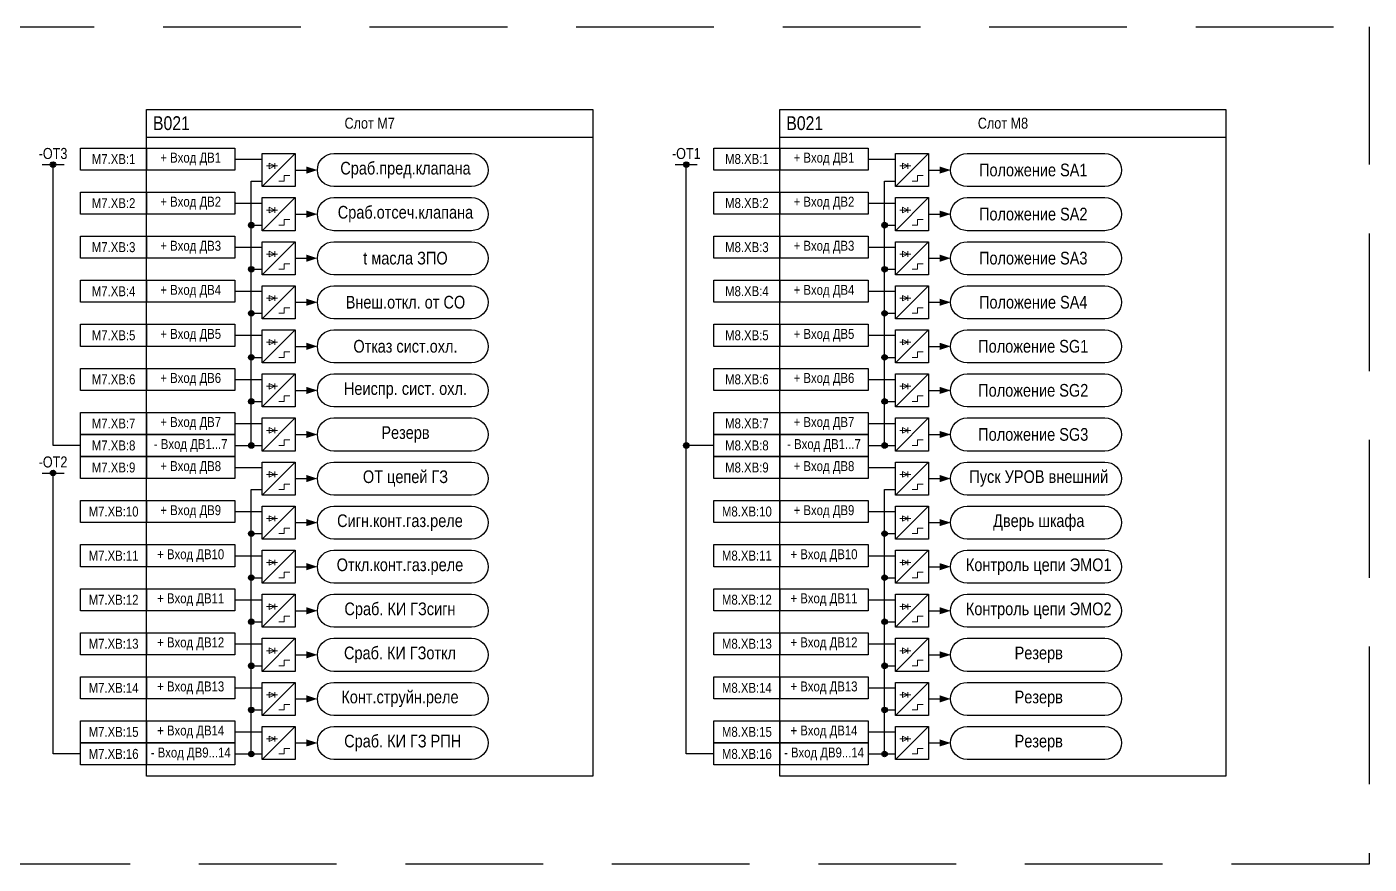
# Model space of a CAD drawing. Header units: millimetres. Extents: x 1657 to 5785, y -558 to 1129.
# Drawn here: x 4060.2 to 4304, y 181 to 333 of the extents above; entities that cross this region are included whole.
import ezdxf

# ---------------------------------------------------------------- set-up
doc = ezdxf.new("R2010")
doc.units = ezdxf.units.MM
doc.linetypes.add('штриховая2', pattern=[0.375, 0.25, -0.125])
doc.layers.add('_ОРЗ_0.3', color=7, linetype='Continuous', lineweight=30)
doc.layers.add('TEXT', color=7, linetype='Continuous', lineweight=25)
doc.layers.add('Основная', color=7, linetype='Continuous')
doc.styles.add('1.8_Gost_RD', font='ARIALN.TTF', dxfattribs={"height": 1.8})
doc.styles.add('2.5_Gost_RD', font='ARIALN.TTF', dxfattribs={"height": 2.5})

# ---------------------------------------------------------------- blocks, each defined once
blk = doc.blocks.new('Точка')
at = {"ltscale": 100}
h = blk.add_hatch(color=256, dxfattribs=at)
h.dxf.hatch_style = 1
edge = h.paths.add_edge_path()
edge.add_arc((0, 0), 0.5, 0, 360)
blk.add_circle((0, 0), 0.5, dxfattribs=at)
blk = doc.blocks.new('*U114')
at = {"ltscale": 0.25}
blk.add_line((0, 0), (3, 0), dxfattribs=at)
blk.add_lwpolyline([(2, 0, 1.3, 0, 0), (4, 0, 0, 0, 0)], format="xyseb", dxfattribs=at)

msp = doc.modelspace()

# ---------------------------------------------------------------- linework, layer by layer
at = {"ltscale": 100}
for p, q in [((4063, 308), (4067, 308)), ((4065, 257), (4065, 308)), ((4178, 308), (4182, 308)), ((4180, 257), (4180, 308)), ((4070, 257), (4065, 257)), ((4185, 257), (4180, 257)), ((4180, 201), (4180, 257)), ((4063, 252), (4067, 252)), ((4065, 201), (4065, 252)), ((4070, 201), (4065, 201)), ((4185, 201), (4180, 201))]:
    msp.add_line(p, q, dxfattribs=at)
at = {"lineweight": 13, "ltscale": 0.25}
for p, q in [((4105.25, 308.25), (4105.25, 307.25)), ((4220.25, 308.25), (4220.25, 307.25)), ((4105.25, 300.25), (4105.25, 299.25)), ((4220.25, 300.25), (4220.25, 299.25)), ((4105.25, 292.25), (4105.25, 291.25)), ((4220.25, 292.25), (4220.25, 291.25)), ((4105.25, 284.25), (4105.25, 283.25)), ((4220.25, 284.25), (4220.25, 283.25)), ((4105.25, 276.25), (4105.25, 275.25)), ((4220.25, 276.25), (4220.25, 275.25)), ((4105.25, 268.25), (4105.25, 267.25)), ((4220.25, 268.25), (4220.25, 267.25)), ((4105.25, 260.25), (4105.25, 259.25)), ((4220.25, 260.25), (4220.25, 259.25)), ((4105.25, 252.25), (4105.25, 251.25)), ((4220.25, 252.25), (4220.25, 251.25)), ((4105.25, 244.25), (4105.25, 243.25)), ((4220.25, 244.25), (4220.25, 243.25)), ((4105.25, 236.25), (4105.25, 235.25)), ((4220.25, 236.25), (4220.25, 235.25)), ((4105.25, 228.25), (4105.25, 227.25)), ((4220.25, 228.25), (4220.25, 227.25)), ((4105.25, 220.25), (4105.25, 219.25)), ((4220.25, 220.25), (4220.25, 219.25)), ((4105.25, 212.25), (4105.25, 211.25)), ((4220.25, 212.25), (4220.25, 211.25)), ((4105.25, 204.25), (4105.25, 203.25)), ((4220.25, 204.25), (4220.25, 203.25))]:
    msp.add_line(p, q, dxfattribs=at)
at = {"linetype": 'штриховая2', "ltscale": 100}
msp.add_lwpolyline([(3935, 333), (4304, 333), (4304, 181), (3935, 181)], close=True, dxfattribs=at)
at = {"ltscale": 100}
for points in [[(4082, 313), (4163, 313)], [(4197, 313), (4278, 313)], [(4101, 257), (4101, 305)], [(4216, 257), (4216, 305)], [(4101, 201), (4101, 249)], [(4216, 201), (4216, 249)]]:
    msp.add_lwpolyline(points, dxfattribs=at)
for points in [[(4070, 311), (4082, 311), (4082, 307), (4070, 307)], [(4082, 311), (4098, 311), (4098, 307), (4082, 307)], [(4185, 311), (4197, 311), (4197, 307), (4185, 307)], [(4197, 311), (4213, 311), (4213, 307), (4197, 307)], [(4070, 303), (4082, 303), (4082, 299), (4070, 299)], [(4082, 303), (4098, 303), (4098, 299), (4082, 299)], [(4185, 303), (4197, 303), (4197, 299), (4185, 299)], [(4197, 303), (4213, 303), (4213, 299), (4197, 299)], [(4070, 295), (4082, 295), (4082, 291), (4070, 291)], [(4082, 295), (4098, 295), (4098, 291), (4082, 291)], [(4185, 295), (4197, 295), (4197, 291), (4185, 291)], [(4197, 295), (4213, 295), (4213, 291), (4197, 291)], [(4070, 287), (4082, 287), (4082, 283), (4070, 283)], [(4082, 287), (4098, 287), (4098, 283), (4082, 283)], [(4185, 287), (4197, 287), (4197, 283), (4185, 283)], [(4197, 287), (4213, 287), (4213, 283), (4197, 283)], [(4070, 279), (4082, 279), (4082, 275), (4070, 275)], [(4082, 279), (4098, 279), (4098, 275), (4082, 275)], [(4185, 279), (4197, 279), (4197, 275), (4185, 275)], [(4197, 279), (4213, 279), (4213, 275), (4197, 275)], [(4070, 271), (4082, 271), (4082, 267), (4070, 267)], [(4082, 271), (4098, 271), (4098, 267), (4082, 267)], [(4185, 271), (4197, 271), (4197, 267), (4185, 267)], [(4197, 271), (4213, 271), (4213, 267), (4197, 267)], [(4070, 263), (4082, 263), (4082, 259), (4070, 259)], [(4082, 263), (4098, 263), (4098, 259), (4082, 259)], [(4185, 263), (4197, 263), (4197, 259), (4185, 259)], [(4197, 263), (4213, 263), (4213, 259), (4197, 259)], [(4070, 259), (4082, 259), (4082, 255), (4070, 255)], [(4082, 259), (4098, 259), (4098, 255), (4082, 255)], [(4185, 259), (4197, 259), (4197, 255), (4185, 255)], [(4197, 259), (4213, 259), (4213, 255), (4197, 255)], [(4070, 255), (4082, 255), (4082, 251), (4070, 251)], [(4082, 255), (4098, 255), (4098, 251), (4082, 251)], [(4185, 255), (4197, 255), (4197, 251), (4185, 251)], [(4197, 255), (4213, 255), (4213, 251), (4197, 251)], [(4070, 247), (4082, 247), (4082, 243), (4070, 243)], [(4082, 247), (4098, 247), (4098, 243), (4082, 243)], [(4185, 247), (4197, 247), (4197, 243), (4185, 243)], [(4197, 247), (4213, 247), (4213, 243), (4197, 243)], [(4070, 239), (4082, 239), (4082, 235), (4070, 235)], [(4082, 239), (4098, 239), (4098, 235), (4082, 235)], [(4185, 239), (4197, 239), (4197, 235), (4185, 235)], [(4197, 239), (4213, 239), (4213, 235), (4197, 235)], [(4070, 231), (4082, 231), (4082, 227), (4070, 227)], [(4082, 231), (4098, 231), (4098, 227), (4082, 227)], [(4185, 231), (4197, 231), (4197, 227), (4185, 227)], [(4197, 231), (4213, 231), (4213, 227), (4197, 227)], [(4070, 223), (4082, 223), (4082, 219), (4070, 219)], [(4082, 223), (4098, 223), (4098, 219), (4082, 219)], [(4185, 223), (4197, 223), (4197, 219), (4185, 219)], [(4197, 223), (4213, 223), (4213, 219), (4197, 219)], [(4070, 215), (4082, 215), (4082, 211), (4070, 211)], [(4082, 215), (4098, 215), (4098, 211), (4082, 211)], [(4185, 215), (4197, 215), (4197, 211), (4185, 211)], [(4197, 215), (4213, 215), (4213, 211), (4197, 211)], [(4070, 207), (4082, 207), (4082, 203), (4070, 203)], [(4082, 207), (4098, 207), (4098, 203), (4082, 203)], [(4185, 207), (4197, 207), (4197, 203), (4185, 203)], [(4197, 207), (4213, 207), (4213, 203), (4197, 203)], [(4070, 203), (4082, 203), (4082, 199), (4070, 199)], [(4082, 203), (4098, 203), (4098, 199), (4082, 199)], [(4185, 203), (4197, 203), (4197, 199), (4185, 199)], [(4197, 203), (4213, 203), (4213, 199), (4197, 199)]]:
    msp.add_lwpolyline(points, close=True, dxfattribs=at)
for points in [[(4103, 310), (4109, 310), (4109, 304), (4103, 304)], [(4218, 310), (4224, 310), (4224, 304), (4218, 304)], [(4103, 302), (4109, 302), (4109, 296), (4103, 296)], [(4218, 302), (4224, 302), (4224, 296), (4218, 296)], [(4103, 294), (4109, 294), (4109, 288), (4103, 288)], [(4218, 294), (4224, 294), (4224, 288), (4218, 288)], [(4103, 286), (4109, 286), (4109, 280), (4103, 280)], [(4218, 286), (4224, 286), (4224, 280), (4218, 280)], [(4103, 278), (4109, 278), (4109, 272), (4103, 272)], [(4218, 278), (4224, 278), (4224, 272), (4218, 272)], [(4103, 270), (4109, 270), (4109, 264), (4103, 264)], [(4218, 270), (4224, 270), (4224, 264), (4218, 264)], [(4103, 262), (4109, 262), (4109, 256), (4103, 256)], [(4218, 262), (4224, 262), (4224, 256), (4218, 256)], [(4103, 254), (4109, 254), (4109, 248), (4103, 248)], [(4218, 254), (4224, 254), (4224, 248), (4218, 248)], [(4103, 246), (4109, 246), (4109, 240), (4103, 240)], [(4218, 246), (4224, 246), (4224, 240), (4218, 240)], [(4103, 238), (4109, 238), (4109, 232), (4103, 232)], [(4218, 238), (4224, 238), (4224, 232), (4218, 232)], [(4103, 230), (4109, 230), (4109, 224), (4103, 224)], [(4218, 230), (4224, 230), (4224, 224), (4218, 224)], [(4103, 222), (4109, 222), (4109, 216), (4103, 216)], [(4218, 222), (4224, 222), (4224, 216), (4218, 216)], [(4103, 214), (4109, 214), (4109, 208), (4103, 208)], [(4218, 214), (4224, 214), (4224, 208), (4218, 208)], [(4103, 206), (4109, 206), (4109, 200), (4103, 200)], [(4218, 206), (4224, 206), (4224, 200), (4218, 200)]]:
    msp.add_lwpolyline(points, close=True)
at = {"lineweight": 13, "flags": 128}
for points in [[(4104.5, 308.5, 0, 0, 0), (4104.5, 309, 0.25, 0, 0), (4104.5, 309.5, 0, 0, 0)], [(4105, 308.5, 0, 0, 0), (4105, 309, 0.25, 0, 0), (4105, 309.5, 0, 0, 0)], [(4219.5, 308.5, 0, 0, 0), (4219.5, 309, 0.25, 0, 0), (4219.5, 309.5, 0, 0, 0)], [(4220, 308.5, 0, 0, 0), (4220, 309, 0.25, 0, 0), (4220, 309.5, 0, 0, 0)], [(4104.5, 300.5, 0, 0, 0), (4104.5, 301, 0.25, 0, 0), (4104.5, 301.5, 0, 0, 0)], [(4105, 300.5, 0, 0, 0), (4105, 301, 0.25, 0, 0), (4105, 301.5, 0, 0, 0)], [(4219.5, 300.5, 0, 0, 0), (4219.5, 301, 0.25, 0, 0), (4219.5, 301.5, 0, 0, 0)], [(4220, 300.5, 0, 0, 0), (4220, 301, 0.25, 0, 0), (4220, 301.5, 0, 0, 0)], [(4104.5, 292.5, 0, 0, 0), (4104.5, 293, 0.25, 0, 0), (4104.5, 293.5, 0, 0, 0)], [(4105, 292.5, 0, 0, 0), (4105, 293, 0.25, 0, 0), (4105, 293.5, 0, 0, 0)], [(4219.5, 292.5, 0, 0, 0), (4219.5, 293, 0.25, 0, 0), (4219.5, 293.5, 0, 0, 0)], [(4220, 292.5, 0, 0, 0), (4220, 293, 0.25, 0, 0), (4220, 293.5, 0, 0, 0)], [(4104.5, 284.5, 0, 0, 0), (4104.5, 285, 0.25, 0, 0), (4104.5, 285.5, 0, 0, 0)], [(4105, 284.5, 0, 0, 0), (4105, 285, 0.25, 0, 0), (4105, 285.5, 0, 0, 0)], [(4219.5, 284.5, 0, 0, 0), (4219.5, 285, 0.25, 0, 0), (4219.5, 285.5, 0, 0, 0)], [(4220, 284.5, 0, 0, 0), (4220, 285, 0.25, 0, 0), (4220, 285.5, 0, 0, 0)], [(4104.5, 276.5, 0, 0, 0), (4104.5, 277, 0.25, 0, 0), (4104.5, 277.5, 0, 0, 0)], [(4105, 276.5, 0, 0, 0), (4105, 277, 0.25, 0, 0), (4105, 277.5, 0, 0, 0)], [(4219.5, 276.5, 0, 0, 0), (4219.5, 277, 0.25, 0, 0), (4219.5, 277.5, 0, 0, 0)], [(4220, 276.5, 0, 0, 0), (4220, 277, 0.25, 0, 0), (4220, 277.5, 0, 0, 0)], [(4104.5, 268.5, 0, 0, 0), (4104.5, 269, 0.25, 0, 0), (4104.5, 269.5, 0, 0, 0)], [(4105, 268.5, 0, 0, 0), (4105, 269, 0.25, 0, 0), (4105, 269.5, 0, 0, 0)], [(4219.5, 268.5, 0, 0, 0), (4219.5, 269, 0.25, 0, 0), (4219.5, 269.5, 0, 0, 0)], [(4220, 268.5, 0, 0, 0), (4220, 269, 0.25, 0, 0), (4220, 269.5, 0, 0, 0)], [(4104.5, 260.5, 0, 0, 0), (4104.5, 261, 0.25, 0, 0), (4104.5, 261.5, 0, 0, 0)], [(4105, 260.5, 0, 0, 0), (4105, 261, 0.25, 0, 0), (4105, 261.5, 0, 0, 0)], [(4219.5, 260.5, 0, 0, 0), (4219.5, 261, 0.25, 0, 0), (4219.5, 261.5, 0, 0, 0)], [(4220, 260.5, 0, 0, 0), (4220, 261, 0.25, 0, 0), (4220, 261.5, 0, 0, 0)], [(4104.5, 252.5, 0, 0, 0), (4104.5, 253, 0.25, 0, 0), (4104.5, 253.5, 0, 0, 0)], [(4105, 252.5, 0, 0, 0), (4105, 253, 0.25, 0, 0), (4105, 253.5, 0, 0, 0)], [(4219.5, 252.5, 0, 0, 0), (4219.5, 253, 0.25, 0, 0), (4219.5, 253.5, 0, 0, 0)], [(4220, 252.5, 0, 0, 0), (4220, 253, 0.25, 0, 0), (4220, 253.5, 0, 0, 0)], [(4104.5, 244.5, 0, 0, 0), (4104.5, 245, 0.25, 0, 0), (4104.5, 245.5, 0, 0, 0)], [(4105, 244.5, 0, 0, 0), (4105, 245, 0.25, 0, 0), (4105, 245.5, 0, 0, 0)], [(4219.5, 244.5, 0, 0, 0), (4219.5, 245, 0.25, 0, 0), (4219.5, 245.5, 0, 0, 0)], [(4220, 244.5, 0, 0, 0), (4220, 245, 0.25, 0, 0), (4220, 245.5, 0, 0, 0)], [(4104.5, 236.5, 0, 0, 0), (4104.5, 237, 0.25, 0, 0), (4104.5, 237.5, 0, 0, 0)], [(4105, 236.5, 0, 0, 0), (4105, 237, 0.25, 0, 0), (4105, 237.5, 0, 0, 0)], [(4219.5, 236.5, 0, 0, 0), (4219.5, 237, 0.25, 0, 0), (4219.5, 237.5, 0, 0, 0)], [(4220, 236.5, 0, 0, 0), (4220, 237, 0.25, 0, 0), (4220, 237.5, 0, 0, 0)], [(4104.5, 228.5, 0, 0, 0), (4104.5, 229, 0.25, 0, 0), (4104.5, 229.5, 0, 0, 0)], [(4105, 228.5, 0, 0, 0), (4105, 229, 0.25, 0, 0), (4105, 229.5, 0, 0, 0)], [(4219.5, 228.5, 0, 0, 0), (4219.5, 229, 0.25, 0, 0), (4219.5, 229.5, 0, 0, 0)], [(4220, 228.5, 0, 0, 0), (4220, 229, 0.25, 0, 0), (4220, 229.5, 0, 0, 0)], [(4104.5, 220.5, 0, 0, 0), (4104.5, 221, 0.25, 0, 0), (4104.5, 221.5, 0, 0, 0)], [(4105, 220.5, 0, 0, 0), (4105, 221, 0.25, 0, 0), (4105, 221.5, 0, 0, 0)], [(4219.5, 220.5, 0, 0, 0), (4219.5, 221, 0.25, 0, 0), (4219.5, 221.5, 0, 0, 0)], [(4220, 220.5, 0, 0, 0), (4220, 221, 0.25, 0, 0), (4220, 221.5, 0, 0, 0)], [(4104.5, 212.5, 0, 0, 0), (4104.5, 213, 0.25, 0, 0), (4104.5, 213.5, 0, 0, 0)], [(4105, 212.5, 0, 0, 0), (4105, 213, 0.25, 0, 0), (4105, 213.5, 0, 0, 0)], [(4219.5, 212.5, 0, 0, 0), (4219.5, 213, 0.25, 0, 0), (4219.5, 213.5, 0, 0, 0)], [(4220, 212.5, 0, 0, 0), (4220, 213, 0.25, 0, 0), (4220, 213.5, 0, 0, 0)], [(4104.5, 204.5, 0, 0, 0), (4104.5, 205, 0.25, 0, 0), (4104.5, 205.5, 0, 0, 0)], [(4105, 204.5, 0, 0, 0), (4105, 205, 0.25, 0, 0), (4105, 205.5, 0, 0, 0)], [(4219.5, 204.5, 0, 0, 0), (4219.5, 205, 0.25, 0, 0), (4219.5, 205.5, 0, 0, 0)], [(4220, 204.5, 0, 0, 0), (4220, 205, 0.25, 0, 0), (4220, 205.5, 0, 0, 0)]]:
    msp.add_lwpolyline(points, format="xyseb", dxfattribs=at)
at = {"ltscale": 100}
for points in [[(4116, 304, -1), (4116, 310), (4141, 310, -1), (4141, 304)], [(4231, 304, -1), (4231, 310), (4256, 310, -1), (4256, 304)], [(4116, 296, -1), (4116, 302), (4141, 302, -1), (4141, 296)], [(4231, 296, -1), (4231, 302), (4256, 302, -1), (4256, 296)], [(4116, 288, -1), (4116, 294), (4141, 294, -1), (4141, 288)], [(4231, 288, -1), (4231, 294), (4256, 294, -1), (4256, 288)], [(4116, 280, -1), (4116, 286), (4141, 286, -1), (4141, 280)], [(4231, 280, -1), (4231, 286), (4256, 286, -1), (4256, 280)], [(4116, 272, -1), (4116, 278), (4141, 278, -1), (4141, 272)], [(4231, 272, -1), (4231, 278), (4256, 278, -1), (4256, 272)], [(4116, 264, -1), (4116, 270), (4141, 270, -1), (4141, 264)], [(4231, 264, -1), (4231, 270), (4256, 270, -1), (4256, 264)], [(4116, 256, -1), (4116, 262), (4141, 262, -1), (4141, 256)], [(4231, 256, -1), (4231, 262), (4256, 262, -1), (4256, 256)], [(4116, 248, -1), (4116, 254), (4141, 254, -1), (4141, 248)], [(4231, 248, -1), (4231, 254), (4256, 254, -1), (4256, 248)], [(4116, 240, -1), (4116, 246), (4141, 246, -1), (4141, 240)], [(4231, 240, -1), (4231, 246), (4256, 246, -1), (4256, 240)], [(4116, 232, -1), (4116, 238), (4141, 238, -1), (4141, 232)], [(4231, 232, -1), (4231, 238), (4256, 238, -1), (4256, 232)], [(4116, 224, -1), (4116, 230), (4141, 230, -1), (4141, 224)], [(4231, 224, -1), (4231, 230), (4256, 230, -1), (4256, 224)], [(4116, 216, -1), (4116, 222), (4141, 222, -1), (4141, 216)], [(4231, 216, -1), (4231, 222), (4256, 222, -1), (4256, 216)], [(4116, 208, -1), (4116, 214), (4141, 214, -1), (4141, 208)], [(4231, 208, -1), (4231, 214), (4256, 214, -1), (4256, 208)], [(4116, 200, -1), (4116, 206), (4141, 206, -1), (4141, 200)], [(4231, 200, -1), (4231, 206), (4256, 206, -1), (4256, 200)]]:
    msp.add_lwpolyline(points, format="xyb", close=True, dxfattribs=at)
at = {"lineweight": 13, "ltscale": 0.25}
for points in [[(4105.25, 307.75), (4104.25, 308.25), (4104.25, 307.25), (4105.25, 307.75)], [(4220.25, 307.75), (4219.25, 308.25), (4219.25, 307.25), (4220.25, 307.75)], [(4105.25, 299.75), (4104.25, 300.25), (4104.25, 299.25), (4105.25, 299.75)], [(4220.25, 299.75), (4219.25, 300.25), (4219.25, 299.25), (4220.25, 299.75)], [(4105.25, 291.75), (4104.25, 292.25), (4104.25, 291.25), (4105.25, 291.75)], [(4220.25, 291.75), (4219.25, 292.25), (4219.25, 291.25), (4220.25, 291.75)], [(4105.25, 283.75), (4104.25, 284.25), (4104.25, 283.25), (4105.25, 283.75)], [(4220.25, 283.75), (4219.25, 284.25), (4219.25, 283.25), (4220.25, 283.75)], [(4105.25, 275.75), (4104.25, 276.25), (4104.25, 275.25), (4105.25, 275.75)], [(4220.25, 275.75), (4219.25, 276.25), (4219.25, 275.25), (4220.25, 275.75)], [(4105.25, 267.75), (4104.25, 268.25), (4104.25, 267.25), (4105.25, 267.75)], [(4220.25, 267.75), (4219.25, 268.25), (4219.25, 267.25), (4220.25, 267.75)], [(4105.25, 259.75), (4104.25, 260.25), (4104.25, 259.25), (4105.25, 259.75)], [(4220.25, 259.75), (4219.25, 260.25), (4219.25, 259.25), (4220.25, 259.75)], [(4105.25, 251.75), (4104.25, 252.25), (4104.25, 251.25), (4105.25, 251.75)], [(4220.25, 251.75), (4219.25, 252.25), (4219.25, 251.25), (4220.25, 251.75)], [(4105.25, 243.75), (4104.25, 244.25), (4104.25, 243.25), (4105.25, 243.75)], [(4220.25, 243.75), (4219.25, 244.25), (4219.25, 243.25), (4220.25, 243.75)], [(4105.25, 235.75), (4104.25, 236.25), (4104.25, 235.25), (4105.25, 235.75)], [(4220.25, 235.75), (4219.25, 236.25), (4219.25, 235.25), (4220.25, 235.75)], [(4105.25, 227.75), (4104.25, 228.25), (4104.25, 227.25), (4105.25, 227.75)], [(4220.25, 227.75), (4219.25, 228.25), (4219.25, 227.25), (4220.25, 227.75)], [(4105.25, 219.75), (4104.25, 220.25), (4104.25, 219.25), (4105.25, 219.75)], [(4220.25, 219.75), (4219.25, 220.25), (4219.25, 219.25), (4220.25, 219.75)], [(4105.25, 211.75), (4104.25, 212.25), (4104.25, 211.25), (4105.25, 211.75)], [(4220.25, 211.75), (4219.25, 212.25), (4219.25, 211.25), (4220.25, 211.75)], [(4105.25, 203.75), (4104.25, 204.25), (4104.25, 203.25), (4105.25, 203.75)], [(4220.25, 203.75), (4219.25, 204.25), (4219.25, 203.25), (4220.25, 203.75)]]:
    msp.add_lwpolyline(points, dxfattribs=at)
at = {"layer": '_ОРЗ_0.3', "ltscale": 100}
for points in [[(4082, 318), (4163, 318), (4163, 197), (4082, 197)], [(4197, 318), (4278, 318), (4278, 197), (4197, 197)]]:
    msp.add_lwpolyline(points, close=True, dxfattribs=at)
at = {"layer": 'Основная', "ltscale": 0.25}
for p, q in [((4109, 310), (4103, 304)), ((4224, 310), (4218, 304)), ((4109, 302), (4103, 296)), ((4224, 302), (4218, 296)), ((4109, 294), (4103, 288)), ((4224, 294), (4218, 288)), ((4109, 286), (4103, 280)), ((4224, 286), (4218, 280)), ((4109, 278), (4103, 272)), ((4224, 278), (4218, 272)), ((4109, 270), (4103, 264)), ((4224, 270), (4218, 264)), ((4109, 262), (4103, 256)), ((4224, 262), (4218, 256)), ((4109, 254), (4103, 248)), ((4224, 254), (4218, 248)), ((4109, 246), (4103, 240)), ((4224, 246), (4218, 240)), ((4109, 238), (4103, 232)), ((4224, 238), (4218, 232)), ((4109, 230), (4103, 224)), ((4224, 230), (4218, 224)), ((4109, 222), (4103, 216)), ((4224, 222), (4218, 216)), ((4109, 214), (4103, 208)), ((4224, 214), (4218, 208)), ((4109, 206), (4103, 200)), ((4224, 206), (4218, 200))]:
    msp.add_line(p, q, dxfattribs=at)
at = {"layer": 'Основная', "color": 0}
for p, q in [((4098, 309), (4103, 309)), ((4213, 309), (4218, 309)), ((4101, 305), (4103, 305)), ((4216, 305), (4218, 305)), ((4098, 301), (4103, 301)), ((4213, 301), (4218, 301)), ((4101, 297), (4103, 297)), ((4216, 297), (4218, 297)), ((4098, 293), (4103, 293)), ((4213, 293), (4218, 293)), ((4101, 289), (4103, 289)), ((4216, 289), (4218, 289)), ((4098, 285), (4103, 285)), ((4213, 285), (4218, 285)), ((4101, 281), (4103, 281)), ((4216, 281), (4218, 281)), ((4098, 277), (4103, 277)), ((4213, 277), (4218, 277)), ((4101, 273), (4103, 273)), ((4216, 273), (4218, 273)), ((4098, 269), (4103, 269)), ((4213, 269), (4218, 269)), ((4101, 265), (4103, 265)), ((4216, 265), (4218, 265)), ((4098, 261), (4103, 261)), ((4213, 261), (4218, 261)), ((4098, 257), (4103, 257)), ((4213, 257), (4218, 257)), ((4098, 253), (4103, 253)), ((4098, 253), (4103, 253)), ((4213, 253), (4218, 253)), ((4213, 253), (4218, 253)), ((4101, 249), (4103, 249)), ((4101, 249), (4103, 249)), ((4216, 249), (4218, 249)), ((4216, 249), (4218, 249)), ((4098, 245), (4103, 245)), ((4213, 245), (4218, 245)), ((4101, 241), (4103, 241)), ((4216, 241), (4218, 241)), ((4098, 237), (4103, 237)), ((4213, 237), (4218, 237)), ((4101, 233), (4103, 233)), ((4216, 233), (4218, 233)), ((4098, 229), (4103, 229)), ((4213, 229), (4218, 229)), ((4101, 225), (4103, 225)), ((4216, 225), (4218, 225)), ((4098, 221), (4103, 221)), ((4213, 221), (4218, 221)), ((4101, 217), (4103, 217)), ((4216, 217), (4218, 217)), ((4098, 213), (4103, 213)), ((4213, 213), (4218, 213)), ((4101, 209), (4103, 209)), ((4216, 209), (4218, 209)), ((4098, 205), (4103, 205)), ((4213, 205), (4218, 205)), ((4098, 201), (4103, 201)), ((4213, 201), (4218, 201))]:
    msp.add_line(p, q, dxfattribs=at)
at = {"layer": 'Основная', "color": 0, "lineweight": 13}
for p, q in [((4103.75, 307.75), (4105.75, 307.75)), ((4218.75, 307.75), (4220.75, 307.75)), ((4103.75, 299.75), (4105.75, 299.75)), ((4218.75, 299.75), (4220.75, 299.75)), ((4103.75, 291.75), (4105.75, 291.75)), ((4218.75, 291.75), (4220.75, 291.75)), ((4103.75, 283.75), (4105.75, 283.75)), ((4218.75, 283.75), (4220.75, 283.75)), ((4103.75, 275.75), (4105.75, 275.75)), ((4218.75, 275.75), (4220.75, 275.75)), ((4103.75, 267.75), (4105.75, 267.75)), ((4218.75, 267.75), (4220.75, 267.75)), ((4103.75, 259.75), (4105.75, 259.75)), ((4218.75, 259.75), (4220.75, 259.75)), ((4103.75, 251.75), (4105.75, 251.75)), ((4218.75, 251.75), (4220.75, 251.75)), ((4103.75, 243.75), (4105.75, 243.75)), ((4218.75, 243.75), (4220.75, 243.75)), ((4103.75, 235.75), (4105.75, 235.75)), ((4218.75, 235.75), (4220.75, 235.75)), ((4103.75, 227.75), (4105.75, 227.75)), ((4218.75, 227.75), (4220.75, 227.75)), ((4103.75, 219.75), (4105.75, 219.75)), ((4218.75, 219.75), (4220.75, 219.75)), ((4103.75, 211.75), (4105.75, 211.75)), ((4218.75, 211.75), (4220.75, 211.75)), ((4103.75, 203.75), (4105.75, 203.75)), ((4218.75, 203.75), (4220.75, 203.75))]:
    msp.add_line(p, q, dxfattribs=at)
for p, q in [((4106, 305), (4107, 305)), ((4107, 306), (4108, 306)), ((4107, 305), (4107, 306)), ((4221, 305), (4222, 305)), ((4222, 306), (4223, 306)), ((4222, 305), (4222, 306)), ((4107, 298), (4108, 298)), ((4107, 297), (4107, 298)), ((4222, 298), (4223, 298)), ((4222, 297), (4222, 298)), ((4106, 297), (4107, 297)), ((4221, 297), (4222, 297)), ((4106, 289), (4107, 289)), ((4107, 290), (4108, 290)), ((4107, 289), (4107, 290)), ((4221, 289), (4222, 289)), ((4222, 290), (4223, 290)), ((4222, 289), (4222, 290)), ((4106, 281), (4107, 281)), ((4107, 282), (4108, 282)), ((4107, 281), (4107, 282)), ((4221, 281), (4222, 281)), ((4222, 282), (4223, 282)), ((4222, 281), (4222, 282)), ((4107, 274), (4108, 274)), ((4107, 273), (4107, 274)), ((4222, 274), (4223, 274)), ((4222, 273), (4222, 274)), ((4106, 273), (4107, 273)), ((4221, 273), (4222, 273)), ((4107, 266), (4108, 266)), ((4107, 265), (4107, 266)), ((4222, 266), (4223, 266)), ((4222, 265), (4222, 266)), ((4106, 265), (4107, 265)), ((4221, 265), (4222, 265)), ((4106, 257), (4107, 257)), ((4107, 258), (4108, 258)), ((4107, 257), (4107, 258)), ((4221, 257), (4222, 257)), ((4222, 258), (4223, 258)), ((4222, 257), (4222, 258)), ((4106, 249), (4107, 249)), ((4107, 250), (4108, 250)), ((4107, 249), (4107, 250)), ((4221, 249), (4222, 249)), ((4222, 250), (4223, 250)), ((4222, 249), (4222, 250)), ((4107, 242), (4108, 242)), ((4107, 241), (4107, 242)), ((4222, 242), (4223, 242)), ((4222, 241), (4222, 242)), ((4106, 241), (4107, 241)), ((4221, 241), (4222, 241)), ((4106, 233), (4107, 233)), ((4107, 234), (4108, 234)), ((4107, 233), (4107, 234)), ((4221, 233), (4222, 233)), ((4222, 234), (4223, 234)), ((4222, 233), (4222, 234)), ((4106, 225), (4107, 225)), ((4107, 226), (4108, 226)), ((4107, 225), (4107, 226)), ((4221, 225), (4222, 225)), ((4222, 226), (4223, 226)), ((4222, 225), (4222, 226)), ((4106, 217), (4107, 217)), ((4107, 218), (4108, 218)), ((4107, 217), (4107, 218)), ((4221, 217), (4222, 217)), ((4222, 218), (4223, 218)), ((4222, 217), (4222, 218)), ((4107, 210), (4108, 210)), ((4107, 209), (4107, 210)), ((4222, 210), (4223, 210)), ((4222, 209), (4222, 210)), ((4106, 209), (4107, 209)), ((4221, 209), (4222, 209)), ((4106, 201), (4107, 201)), ((4107, 202), (4108, 202)), ((4107, 201), (4107, 202)), ((4221, 201), (4222, 201)), ((4222, 202), (4223, 202)), ((4222, 201), (4222, 202))]:
    msp.add_line(p, q, dxfattribs=at).dxf.unprotected_set("ltscale", 0)

# ---------------------------------------------------------------- block references
at = {"ltscale": 100}
for p in [(4065, 308), (4180, 308), (4101, 297), (4216, 297), (4101, 289), (4216, 289), (4101, 281), (4216, 281), (4101, 273), (4216, 273), (4101, 265), (4216, 265), (4101, 257), (4180, 257), (4216, 257), (4065, 252), (4101, 241), (4216, 241), (4101, 233), (4216, 233), (4101, 225), (4216, 225), (4101, 217), (4216, 217), (4101, 209), (4216, 209), (4101, 201), (4216, 201)]:
    msp.add_blockref('Точка', p, dxfattribs=at)
at = {"ltscale": 0.35}
for p in [(4109, 307), (4224, 307), (4109, 299), (4224, 299), (4109, 291), (4224, 291), (4109, 283), (4224, 283), (4109, 275), (4224, 275), (4109, 267), (4224, 267), (4109, 259), (4224, 259), (4109, 251), (4224, 251), (4109, 243), (4224, 243), (4109, 235), (4224, 235), (4109, 227), (4224, 227), (4109, 219), (4224, 219), (4109, 211), (4224, 211), (4109, 203), (4224, 203)]:
    msp.add_blockref('*U114', p, dxfattribs=at)

# ---------------------------------------------------------------- texts
at = {"ltscale": 100, "attachment_point": 5}
for s, insert, char_height, width, style in [('B021', (4086.5, 315.5), 2.5, 11, '2.5_Gost_RD'), ('Слот М7', (4122.5, 315.5), 2, 81, '1.8_Gost_RD'), ('B021', (4201.5, 315.5), 2.5, 11, '2.5_Gost_RD'), ('Слот М8', (4237.5, 315.5), 2, 81, '1.8_Gost_RD'), ('-ОТ3', (4065, 310), 2, 81, '1.8_Gost_RD'), ('М7.XB:1', (4076, 309), 1.8, 12, '1.8_Gost_RD'), ('+ Вход ДВ1', (4090, 309), 1.8, 16, '1.8_Gost_RD'), ('-ОТ1', (4180, 310), 2, 81, '1.8_Gost_RD'), ('М8.XB:1', (4191, 309), 1.8, 12, '1.8_Gost_RD'), ('+ Вход ДВ1', (4205, 309), 1.8, 16, '1.8_Gost_RD'), ('\\A1;\\pxsm0.7;Сраб.пред.клапана', (4129, 307), 2.3, 31, '2.5_Gost_RD'), ('М7.XB:2', (4076, 301), 1.8, 12, '1.8_Gost_RD'), ('+ Вход ДВ2', (4090, 301), 1.8, 16, '1.8_Gost_RD'), ('\\A1;\\pxsm0.7;Сраб.отсеч.клапана', (4129, 299), 2.3, 31, '2.5_Gost_RD'), ('М8.XB:2', (4191, 301), 1.8, 12, '1.8_Gost_RD'), ('+ Вход ДВ2', (4205, 301), 1.8, 16, '1.8_Gost_RD'), ('М7.XB:3', (4076, 293), 1.8, 12, '1.8_Gost_RD'), ('+ Вход ДВ3', (4090, 293), 1.8, 16, '1.8_Gost_RD'), ('М8.XB:3', (4191, 293), 1.8, 12, '1.8_Gost_RD'), ('+ Вход ДВ3', (4205, 293), 1.8, 16, '1.8_Gost_RD'), ('М7.XB:4', (4076, 285), 1.8, 12, '1.8_Gost_RD'), ('+ Вход ДВ4', (4090, 285), 1.8, 16, '1.8_Gost_RD'), ('М8.XB:4', (4191, 285), 1.8, 12, '1.8_Gost_RD'), ('+ Вход ДВ4', (4205, 285), 1.8, 16, '1.8_Gost_RD'), ('\\pxsm0.7;Внеш.откл. от СО', (4129, 283), 2.3, 29.0175, '2.5_Gost_RD'), ('М7.XB:5', (4076, 277), 1.8, 12, '1.8_Gost_RD'), ('+ Вход ДВ5', (4090, 277), 1.8, 16, '1.8_Gost_RD'), ('М8.XB:5', (4191, 277), 1.8, 12, '1.8_Gost_RD'), ('+ Вход ДВ5', (4205, 277), 1.8, 16, '1.8_Gost_RD'), ('\\A1;\\pxsm0.7;Отказ сист.охл.', (4129, 275), 2.3, 31, '2.5_Gost_RD'), ('М7.XB:6', (4076, 269), 1.8, 12, '1.8_Gost_RD'), ('+ Вход ДВ6', (4090, 269), 1.8, 16, '1.8_Gost_RD'), ('\\A1;\\pxsm0.7;Неиспр. сист. охл.', (4129, 267), 2.3, 29.7748, '2.5_Gost_RD'), ('М8.XB:6', (4191, 269), 1.8, 12, '1.8_Gost_RD'), ('+ Вход ДВ6', (4205, 269), 1.8, 16, '1.8_Gost_RD'), ('М7.XB:7', (4076, 261), 1.8, 12, '1.8_Gost_RD'), ('+ Вход ДВ7', (4090, 261), 1.8, 16, '1.8_Gost_RD'), ('М8.XB:7', (4191, 261), 1.8, 12, '1.8_Gost_RD'), ('+ Вход ДВ7', (4205, 261), 1.8, 16, '1.8_Gost_RD'), ('М7.XB:8', (4076, 257), 1.8, 12, '1.8_Gost_RD'), ('- Вход ДВ1...7', (4090, 257), 1.8, 16, '1.8_Gost_RD'), ('М8.XB:8', (4191, 257), 1.8, 12, '1.8_Gost_RD'), ('- Вход ДВ1...7', (4205, 257), 1.8, 16, '1.8_Gost_RD'), ('-ОТ2', (4065, 254), 2, 81, '1.8_Gost_RD'), ('М7.XB:9', (4076, 253), 1.8, 12, '1.8_Gost_RD'), ('+ Вход ДВ8', (4090, 253), 1.8, 16, '1.8_Gost_RD'), ('М8.XB:9', (4191, 253), 1.8, 12, '1.8_Gost_RD'), ('+ Вход ДВ8', (4205, 253), 1.8, 16, '1.8_Gost_RD'), ('Пуск УРОВ внешний', (4244, 251), 2.3, 31, '2.5_Gost_RD'), ('М7.XB:10', (4076, 245), 1.8, 12, '1.8_Gost_RD'), ('+ Вход ДВ9', (4090, 245), 1.8, 16, '1.8_Gost_RD'), ('М8.XB:10', (4191, 245), 1.8, 12, '1.8_Gost_RD'), ('+ Вход ДВ9', (4205, 245), 1.8, 16, '1.8_Gost_RD'), ('М7.XB:11', (4076, 237), 1.8, 12, '1.8_Gost_RD'), ('+ Вход ДВ10', (4090, 237), 1.8, 16, '1.8_Gost_RD'), ('М8.XB:11', (4191, 237), 1.8, 12, '1.8_Gost_RD'), ('+ Вход ДВ10', (4205, 237), 1.8, 16, '1.8_Gost_RD'), ('М7.XB:12', (4076, 229), 1.8, 12, '1.8_Gost_RD'), ('+ Вход ДВ11', (4090, 229), 1.8, 16, '1.8_Gost_RD'), ('М8.XB:12', (4191, 229), 1.8, 12, '1.8_Gost_RD'), ('+ Вход ДВ11', (4205, 229), 1.8, 16, '1.8_Gost_RD'), ('М7.XB:13', (4076, 221), 1.8, 12, '1.8_Gost_RD'), ('+ Вход ДВ12', (4090, 221), 1.8, 16, '1.8_Gost_RD'), ('М8.XB:13', (4191, 221), 1.8, 12, '1.8_Gost_RD'), ('+ Вход ДВ12', (4205, 221), 1.8, 16, '1.8_Gost_RD'), ('М7.XB:14', (4076, 213), 1.8, 12, '1.8_Gost_RD'), ('+ Вход ДВ13', (4090, 213), 1.8, 16, '1.8_Gost_RD'), ('\\A1;\\pxsm0.7;Конт.струйн.реле', (4128, 211), 2.3, 31, '2.5_Gost_RD'), ('М8.XB:14', (4191, 213), 1.8, 12, '1.8_Gost_RD'), ('+ Вход ДВ13', (4205, 213), 1.8, 16, '1.8_Gost_RD'), ('М7.XB:15', (4076, 205), 1.8, 12, '1.8_Gost_RD'), ('+ Вход ДВ14', (4090, 205), 1.8, 16, '1.8_Gost_RD'), ('М8.XB:15', (4191, 205), 1.8, 12, '1.8_Gost_RD'), ('+ Вход ДВ14', (4205, 205), 1.8, 16, '1.8_Gost_RD'), ('\\A1;\\pxsm0.7;Сраб. КИ ГЗ РПН', (4128.5, 203), 2.3, 31, '2.5_Gost_RD'), ('М7.XB:16', (4076, 201), 1.8, 12, '1.8_Gost_RD'), ('- Вход ДВ9...14', (4090, 201), 1.8, 16, '1.8_Gost_RD'), ('М8.XB:16', (4191, 201), 1.8, 12, '1.8_Gost_RD'), ('- Вход ДВ9...14', (4205, 201), 1.8, 16, '1.8_Gost_RD')]:
    msp.add_mtext(s, dxfattribs=dict(at, insert=insert, char_height=char_height, width=width, style=style))
at = {"layer": 'TEXT', "ltscale": 100, "char_height": 2.3, "width": 31, "attachment_point": 5, "style": '2.5_Gost_RD'}
for s, insert in [('\\pxsm0.7;Положение SA1', (4243, 307)), ('\\pxsm0.7;Положение SA2', (4243, 299)), ('\\A1;\\pxsm0.7;t масла ЗПО', (4129, 291)), ('\\pxsm0.7;Положение SA3', (4243, 291)), ('\\pxsm0.7;Положение SA4', (4243, 283)), ('\\pxsm0.7;Положение SG1', (4243, 275)), ('\\pxsm0.7;Положение SG2', (4243, 267)), ('\\A1;\\pxsm0.7;Резерв', (4129, 259)), ('\\pxsm0.7;Положение SG3', (4243, 259)), ('\\pxsm0.7;ОТ цепей ГЗ', (4129, 251)), ('\\A1;\\pxsm0.7;Сигн.конт.газ.реле', (4128, 243)), ('\\pxsm0.7;Дверь шкафа', (4244, 243)), ('\\A1;\\pxsm0.7;Откл.конт.газ.реле', (4128, 235)), ('\\pxsm0.7;Контроль цепи ЭМО1', (4244, 235)), ('\\A1;\\pxsm0.7;Сраб. КИ ГЗсигн', (4128, 227)), ('\\pxsm0.7;Контроль цепи ЭМО2', (4244, 227)), ('\\A1;\\pxsm0.7;Сраб. КИ ГЗоткл', (4128, 219)), ('\\A1;\\pxsm0.7;Резерв', (4244, 219)), ('\\A1;\\pxsm0.7;Резерв', (4244, 211)), ('\\A1;\\pxsm0.7;Резерв', (4244, 203))]:
    msp.add_mtext(s, dxfattribs=dict(at, insert=insert))

doc.saveas('drawing.dxf')
